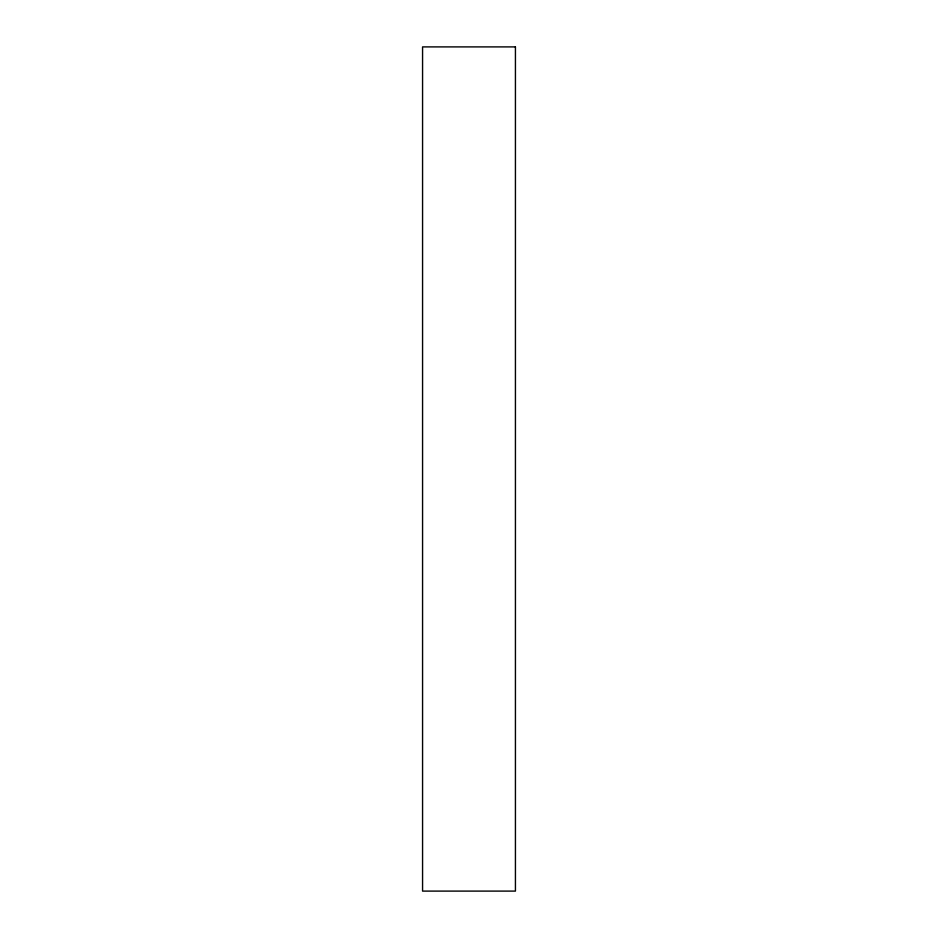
<?xml version="1.0" encoding="UTF-8"?>
<svg xmlns="http://www.w3.org/2000/svg" width="938" height="938" viewBox="0 0 938 938"><rect width="100%" height="100%" fill="white"/><g stroke="black" fill="none" stroke-linecap="round" stroke-linejoin="round"><path stroke-width="1.41" d="M515.431 46.9L422.569 46.9L422.569 891.1L515.431 891.1L515.431 46.9"/></g></svg>
